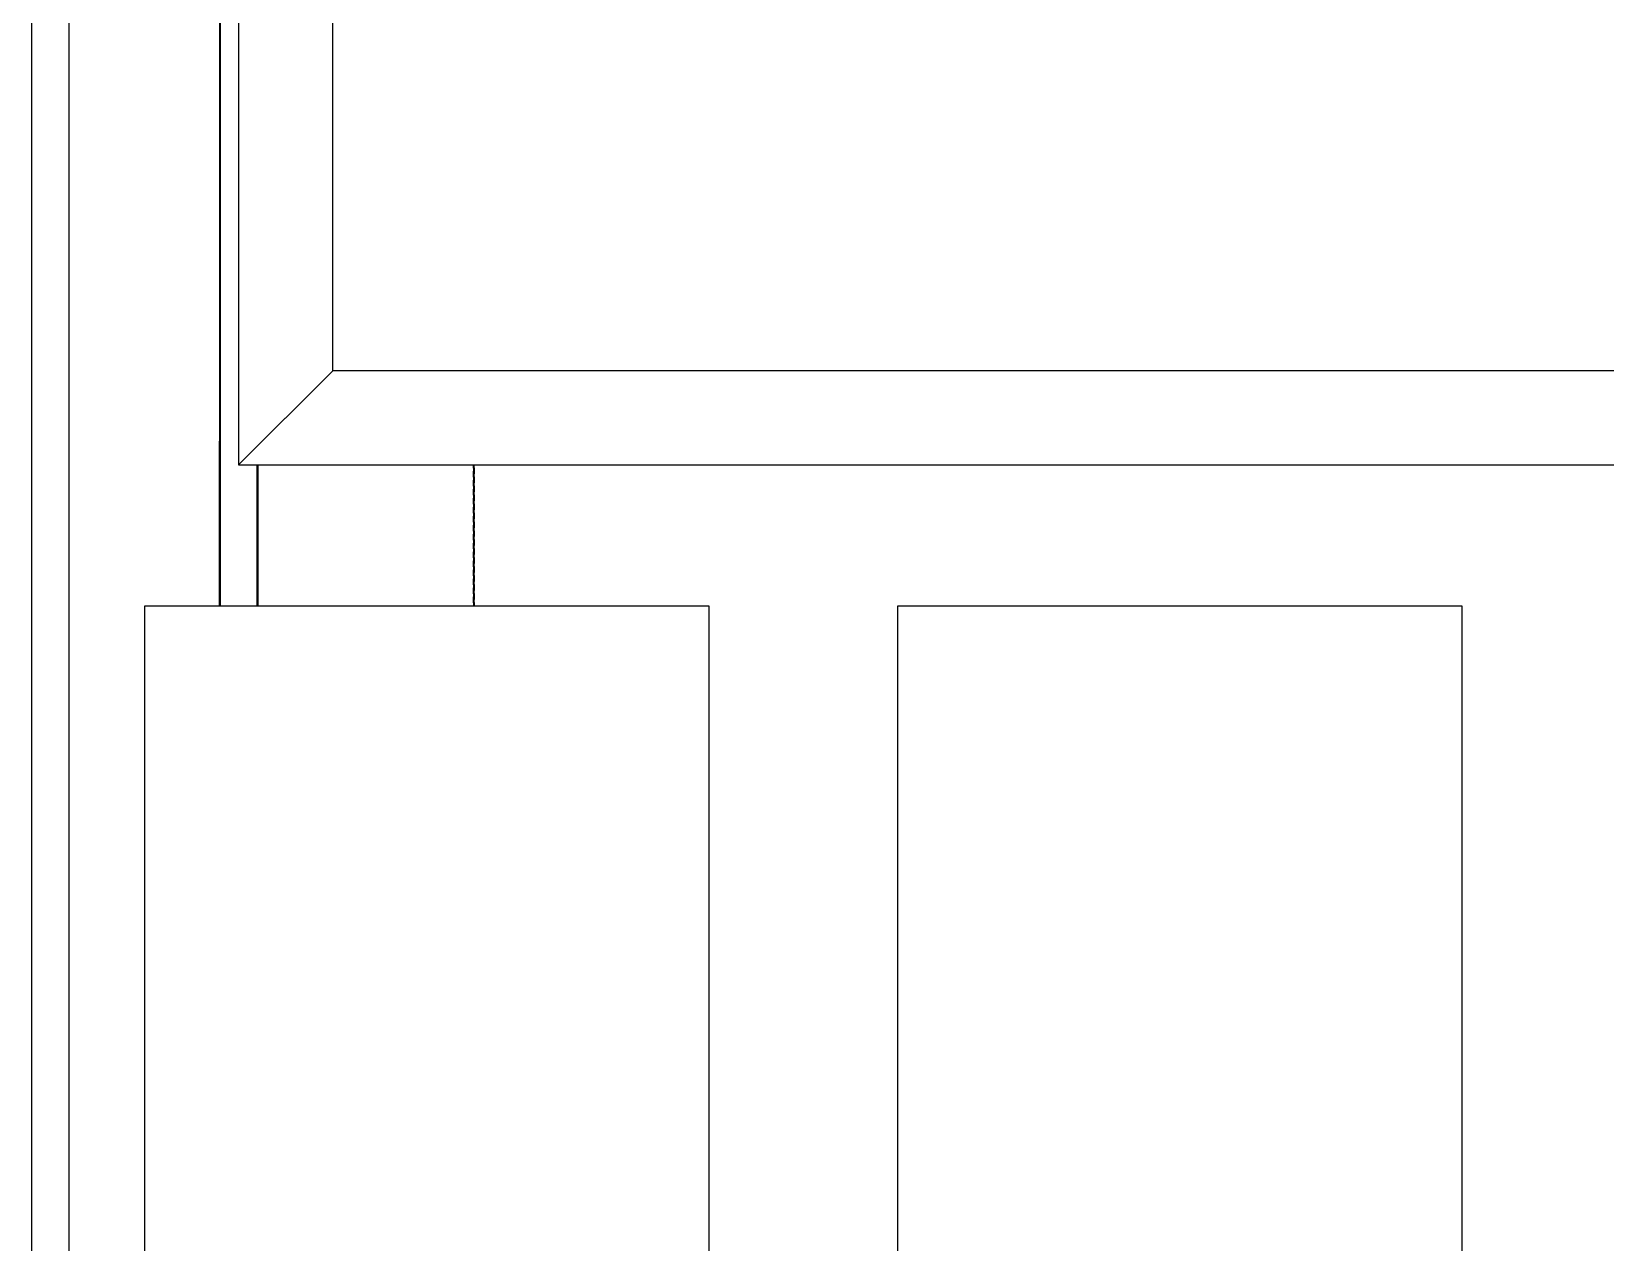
# Model space of a CAD drawing. Header units: millimetres. Extents: x -853432 to -773672, y -18171 to 22484.
# Drawn here: x -784692 to -783856, y -3134 to -2491 of the extents above; entities that cross this region are included whole.
import ezdxf
from ezdxf.xclip import XClip

# ---------------------------------------------------------------- set-up
doc = ezdxf.new("R2010")
doc.units = ezdxf.units.MM
doc.header["$XCLIPFRAME"] = 0
doc.linetypes.add('- SOM Dash 1_8_', pattern=[4.7625, 3.175, -1.5875])
for name, color, linetype in [('000 - WIPEOUT', 250, 'Continuous'), ('A04_TUBE SERIES', 2, 'Continuous'), ('A11_ALU.SOLID SHEET', 2, 'Continuous')]:
    doc.layers.add(name, color=color, linetype=linetype)
doc.layers.add('I-WALL-E', color=2, linetype='Continuous', lineweight=35)

# ---------------------------------------------------------------- blocks, each defined once
blk = doc.blocks.new('*U1536')
blk.add_lwpolyline([(0, -10), (10115, -10), (10115, 10), (0, 10)], close=True)
blk = doc.blocks.new('*U1535')
at = {"color": 3}
for points in [[(-437.5, 20550), (437.5, 20550), (437.5, 20250), (-437.5, 20250)], [(-437.5, 20150), (437.5, 20150), (437.5, 19850), (-437.5, 19850)]]:
    blk.add_wipeout(points, dxfattribs=at).dxf.layer = '000 - WIPEOUT'
at = {"layer": 'A11_ALU.SOLID SHEET', "color": 0, "linetype": 'ByBlock'}
for points in [[(-437.5, 20250), (437.5, 20250), (437.5, 20550), (-437.5, 20550)], [(-437.5, 19850), (437.5, 19850), (437.5, 20150), (-437.5, 20150)]]:
    blk.add_lwpolyline(points, close=True, dxfattribs=at)
blk = doc.blocks.new('*U1697')
at = {"rotation": 270}
blk.add_blockref('*U1536', (-40000, 2515), dxfattribs=at)
at = {"layer": 'A11_ALU.SOLID SHEET', "color": 0, "linetype": 'ByBlock', "rotation": 90}
blk.add_blockref('*U1535', (-19400, -6813), dxfattribs=at)
blk = doc.blocks.new('*U1137')
blk.add_attdef('EXTR.OVL-LENGTH_', (-25, -59.09), '', height=5)
blk.add_wipeout([(-25, 25), (25, -25), (25, 6623.5), (-25, 6573.5)]).dxf.layer = '000 - WIPEOUT'
blk.add_point((0, 0))
at = {"layer": 'A04_TUBE SERIES', "color": 0}
blk.add_lwpolyline([(-25, 25), (25, -25), (25, 6623.5), (-25, 6573.5)], close=True, dxfattribs=at)
blk = doc.blocks.new('*U1141')
blk.add_attdef('EXTR.OVL-LENGTH_', (-25, -59.09), '', height=5)
blk.add_wipeout([(-25, 25), (25, -25), (25, 4675), (-25, 4625)]).dxf.layer = '000 - WIPEOUT'
at = {"layer": 'A04_TUBE SERIES', "color": 0}
blk.add_lwpolyline([(-25, 25), (25, -25), (25, 4675), (-25, 4625)], close=True, dxfattribs=at)
blk = doc.blocks.new('*U1696')
at = {"layer": 'A11_ALU.SOLID SHEET', "linetype": 'ByBlock', "rotation": 270}
blk.add_blockref('*U1137', (-39875, -6275.5), dxfattribs=at)
at = {"layer": 'A11_ALU.SOLID SHEET', "linetype": 'ByBlock', "rotation": 180}
blk.add_blockref('*U1141', (-39875, -1625.5), dxfattribs=at)

msp = doc.modelspace()

# ---------------------------------------------------------------- linework, layer by layer
at = {"layer": 'I-WALL-E'}
for p, q in [((-784592.37, 6344.02), (-784592.37, -3770.98)), ((-784572.37, -3770.98), (-784572.37, 6344.02)), ((-784592.37, -3770.98), (-784592.37, -2708.75)), ((-784572.37, -2708.75), (-784572.37, -3770.98))]:
    msp.add_line(p, q, dxfattribs=at)
at = {"layer": 'I-WALL-E', "color": 8, "linetype": '- SOM Dash 1_8_'}
for p, q in [((-784457.37, -3770.98), (-784457.37, -2708.75)), ((-784457.37, -2708.75), (-784457.37, -3770.98))]:
    msp.add_line(p, q, dxfattribs=at)

# ---------------------------------------------------------------- next in the draw order: block references
at = {"layer": 'A11_ALU.SOLID SHEET'}
ref = msp.add_blockref('*U1697', (-744682.37, 3579.02), dxfattribs=at)
XClip(ref).set_block_clipping_path([(-104690.1238047112, -9620.0029952966), (-34092.6543255156, 14392.9971737705)])

# ---------------------------------------------------------------- next in the draw order: block references
ref = msp.add_blockref('*U1696', (-744682.37, 3579.02))
XClip(ref).set_block_clipping_path([(-104690.1238047112, -9620.0029952966), (-34092.6543255156, 14392.9971737705)])

doc.saveas('drawing.dxf')
